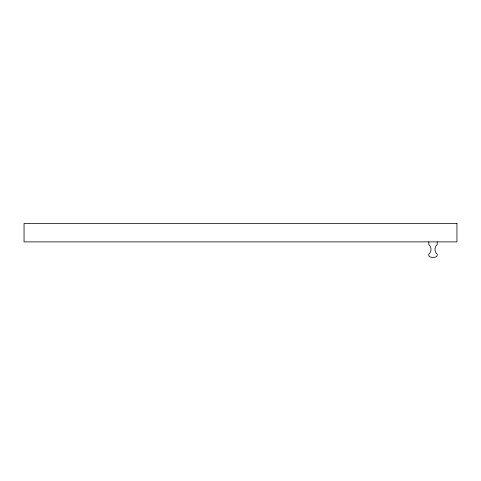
<?xml version="1.0" encoding="UTF-8"?>
<svg xmlns="http://www.w3.org/2000/svg" width="481" height="481" viewBox="0 0 481 481"><rect width="100%" height="100%" fill="white"/><g stroke="black" fill="none" stroke-linecap="round" stroke-linejoin="round"><path stroke-width="0.72" d="M437.199 241.883L437.199 244.546A6.367 6.367 0 0 0 437.199 254.245L437.199 256.048A6.65 6.65 0 0 1 428.805 256.048L428.805 254.245A6.367 6.367 0 0 0 428.805 244.546L428.805 241.883M456.95 223.461L24.05 223.461L24.05 241.883L456.95 241.883L456.95 223.461"/></g></svg>
